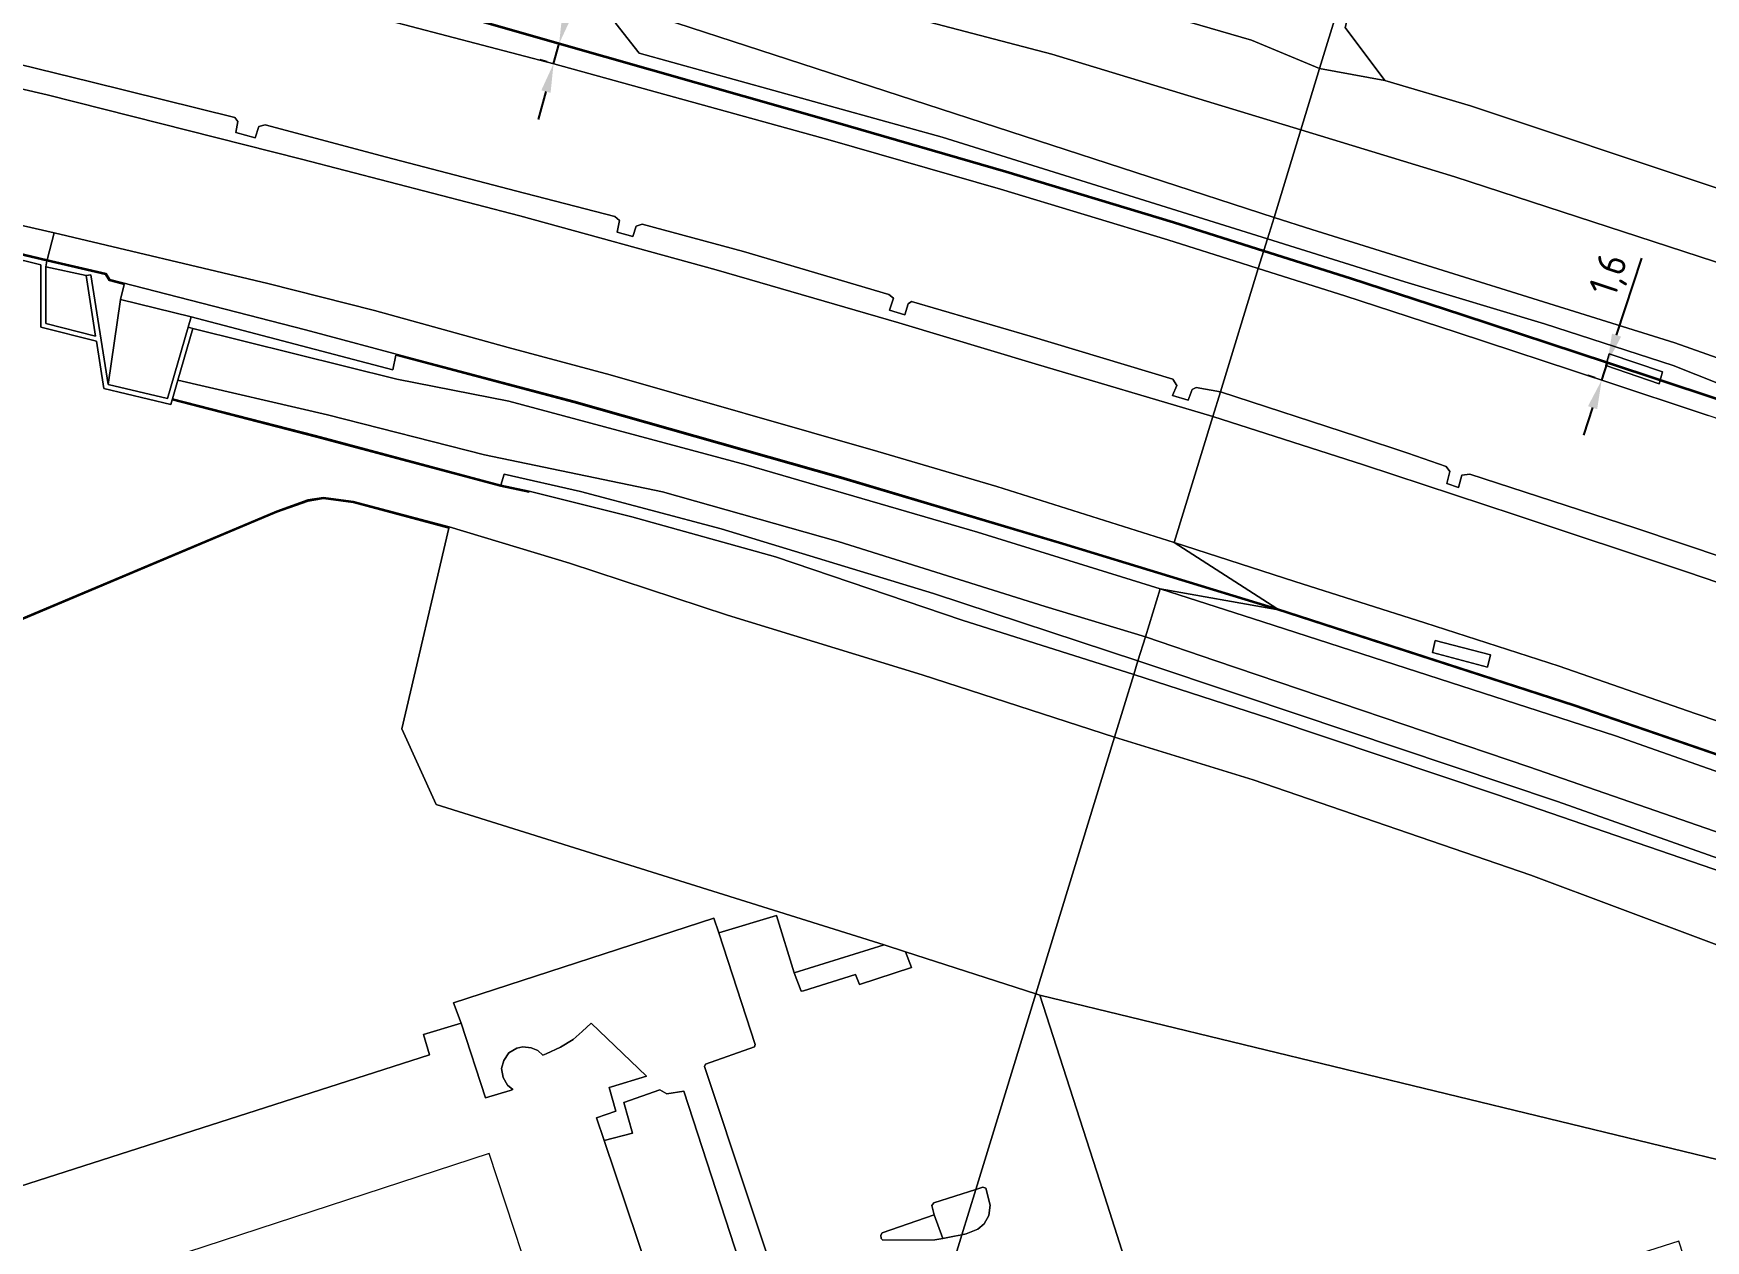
# Model space of a CAD drawing. Header units: metres. Extents: x 112942 to 118371, y 496117 to 499046.
# Drawn here: x 116957.3 to 117101.7, y 497104 to 497208.3 of the extents above; entities that cross this region are included whole.
import ezdxf

# ---------------------------------------------------------------- set-up
doc = ezdxf.new("R2010")
doc.units = ezdxf.units.M
for name, color, linetype, lineweight in [('B-WE-OG-TOPOKAART-G', 253, 'Continuous', 18), ('N-WE-KL-DATA_GLASVEZEL-G', 90, 'KL-GLASVEZEL-N', 35), ('N-WE-KL-DATA_GLASVEZEL-M', 7, 'Continuous', 18)]:
    doc.layers.add(name, color=color, linetype=linetype, lineweight=lineweight)
doc.styles.add('ISO', font='isocp.shx')
doc.linetypes.add('KL-GLASVEZEL-N', pattern='A,4,-1,[101,NLCS.SHX,S=0.5,R=0,X=0,Y=0],-1,4,-1,["G",Standard,S=1,R=0,X=-0.25,Y=-0.5],-1.5', length=12.5)
doc.dimstyles.new('ISO', dxfattribs={"dimtxt": 2.5, "dimasz": 2.5, "dimexe": 1.25, "dimexo": 0.625, "dimtad": 1, "dimtxsty": 'ISO', "dimcen": 2.5, "dimadec": 0, "dimazin": 0, "dimtfac": 1, "dimtmove": 0, "dimatfit": 3, "dimfxl": 1, "dimarcsym": 0})

# ---------------------------------------------------------------- blocks, each defined once
blk = doc.blocks.new('*D34')
at = {"layer": 'Defpoints', "color": 0, "transparency": 16777216}
for p in [(117093.27, 497179.89, 6.3), (117093.27, 497179.89), (117092.77, 497178.38, 3.19)]:
    blk.add_point(p, dxfattribs=at)
at = {"layer": 'N-WE-KL-DATA_GLASVEZEL-M', "color": 0, "lineweight": -2, "transparency": 16777216}
for p, q in [((117094.05, 497182.27), (117096.24, 497188.92)), ((117092.68, 497180.09), (117092.08, 497180.29)), ((117092.18, 497178.57), (117091.58, 497178.77)), ((117092.77, 497178.38), (117093.27, 497179.89)), ((117091.99, 497176), (117091.21, 497173.63))]:
    blk.add_line(p, q, dxfattribs=at)
at = {"layer": 'N-WE-KL-DATA_GLASVEZEL-M', "color": 0, "transparency": 16777216}
for points in [[(117093.66, 497182.4), (117094.45, 497182.14), (117093.27, 497179.89)], [(117091.59, 497176.13), (117092.38, 497175.87), (117092.77, 497178.38)]]:
    blk.add_solid(points, dxfattribs=at)
at = {"layer": 'N-WE-KL-DATA_GLASVEZEL-M', "color": 0, "transparency": 16777216, "insert": (117093.58, 497187.43), "char_height": 2.5, "attachment_point": 5, "rotation": 71.762, "style": 'ISO'}
blk.add_mtext('1,6', dxfattribs=at)
blk = doc.blocks.new('*D35')
at = {"layer": 'Defpoints', "color": 0, "transparency": 16777216}
for p in [(117002.69, 497207.47), (117002.71, 497207.46, 6.3), (117002.23, 497205.73, 6.3)]:
    blk.add_point(p, dxfattribs=at)
at = {"layer": 'N-WE-KL-DATA_GLASVEZEL-M', "color": 0, "lineweight": -2, "transparency": 16777216}
for p, q in [((117003.36, 497209.88), (117005.19, 497216.5)), ((117002.1, 497207.63), (117001.49, 497207.8)), ((117002.21, 497205.73), (117002.69, 497207.47)), ((117001.62, 497205.89), (117001.01, 497206.06)), ((117001.55, 497203.32), (117000.88, 497200.91))]:
    blk.add_line(p, q, dxfattribs=at)
at = {"layer": 'N-WE-KL-DATA_GLASVEZEL-M', "color": 0, "transparency": 16777216}
for points in [[(117002.96, 497209.99), (117003.76, 497209.76), (117002.69, 497207.47)], [(117001.15, 497203.43), (117001.95, 497203.21), (117002.21, 497205.73)]]:
    blk.add_solid(points, dxfattribs=at)
at = {"layer": 'N-WE-KL-DATA_GLASVEZEL-M', "color": 0, "transparency": 16777216, "insert": (117002.62, 497214.94), "char_height": 2.5, "attachment_point": 5, "rotation": 74.5594, "style": 'ISO'}
blk.add_mtext('1,8', dxfattribs=at)

msp = doc.modelspace()

# ---------------------------------------------------------------- linework, layer by layer
at = {"layer": 'B-WE-OG-TOPOKAART-G'}
for points in [[(117073.31, 497221.321, -1.2), (117068.399, 497205.303, -1.457), (117062.517, 497207.754, -1.052), (117039.707, 497214.405, -1.087), (117019.235, 497220.626, -1.014), (117016.524, 497223.598, -1.014), (117014.82, 497233.743, -1.122), (117014.864, 497239.889, -1.122), (117018.432, 497249.2, -1.122), (117022.172, 497257.106, -1.287), (117024.178, 497255.751, -1.427), (117029.146, 497251.322, -1.34), (117026.249, 497241.932, -1.337), (117041.997, 497232.538, -1.233), (117073.31, 497221.321, -1.2)], [(117250.965, 497140.436, -1.34), (117231.483, 497147.551, -1.34), (117190.811, 497163.265, -1.34), (117154.846, 497177.638, -1.34), (117122.842, 497188.266, -1.343), (117081.449, 497202.078, -1.46), (117074.036, 497204.274, -1.46), (117070.611, 497208.865, -1.343), (117073.776, 497221.154, -1.2), (117073.31, 497221.321, -1.2), (117074.989, 497226.798, -0.315), (117076.388, 497226.03, -0.321), (117090.396, 497221.497, -0.321), (117124.877, 497210.655, -0.516), (117140.333, 497206.03, -0.534), (117176.405, 497195.452, -0.657), (117203.935, 497186.11, -0.66), (117214.501, 497183.612, -0.68), (117230.36, 497181.391, -0.683), (117243.639, 497182.899, -0.707)], [(117066.778, 497200.014, -1.48), (117064.458, 497192.449, 2.038), (117010.47, 497209.999, 1.143), (117005.288, 497212.131, 1.221), (117001.426, 497213.005, 1.221), (116996.722, 497213.076, 1.221), (116969.638, 497219.305, 1.253), (116965.729, 497218.097, 2.492), (116968.411, 497223.361, -0.575), (116970.846, 497222.736, -0.575), (116972.752, 497225.366, -1.48), (116991.928, 497220.887, -1.48), (117019.724, 497213.263, -1.48), (117045.267, 497206.564, -1.48), (117066.778, 497200.014, -1.48)], [(117073.31, 497221.321, -1.2), (117073.776, 497221.154, -1.2), (117070.611, 497208.865, -1.343), (117074.036, 497204.274, -1.46), (117068.399, 497205.303, -1.457), (117073.31, 497221.321, -1.2)], [(117064.458, 497192.449, 2.038), (117063.89, 497190.597, 2.666), (117035.785, 497199.379, 2.473), (117009.594, 497206.652, 2.367), (117007.595, 497209.198, 2.357), (117005.594, 497211.025, 2.3), (117001.358, 497211.907, 2.564), (116999.064, 497211.236, 2.591), (116996.815, 497210.09, 2.468), (116986.646, 497212.837, 2.253), (116968.653, 497217.061, 2.364), (116965.729, 497218.097, 2.492), (116969.638, 497219.305, 1.253), (116996.722, 497213.076, 1.221), (117001.426, 497213.005, 1.221), (117005.288, 497212.131, 1.221), (117010.47, 497209.999, 1.143), (117064.458, 497192.449, 2.038)], [(116950.325, 497218.679, 2.673), (116958.203, 497216.766, 2.657), (116964.954, 497215.18, 2.666), (116970.027, 497213.887, 2.679), (116986.825, 497209.745, 2.715), (117002.226, 497205.727, 2.817), (117026.121, 497199.127, 2.934), (117040.826, 497194.879, 2.994), (117055.286, 497190.501, 3.009), (117061.652, 497188.476, 3.056), (117063.1, 497188.02, 3.068)], [(116986.646, 497212.837, 2.253), (116996.815, 497210.09, 2.468), (116999.064, 497211.236, 2.591), (117001.358, 497211.907, 2.564), (117005.594, 497211.025, 2.3), (117007.595, 497209.198, 2.357), (117009.594, 497206.652, 2.367), (117035.785, 497199.379, 2.473), (117063.89, 497190.597, 2.666), (117063.1, 497188.02, 3.068), (117061.652, 497188.476, 3.056), (117055.286, 497190.501, 3.009), (117040.826, 497194.879, 2.994), (117026.121, 497199.127, 2.934), (117002.226, 497205.727, 2.817), (116986.825, 497209.745, 2.715), (116970.027, 497213.887, 2.679), (116964.954, 497215.18, 2.666), (116965.598, 497217.629, 2.48), (116965.729, 497218.097, 2.492), (116968.653, 497217.061, 2.364), (116986.646, 497212.837, 2.253)], [(117039.707, 497214.405, -1.087), (117062.517, 497207.754, -1.052), (117068.399, 497205.303, -1.457), (117066.778, 497200.014, -1.48), (117045.267, 497206.564, -1.48), (117019.724, 497213.263, -1.48)], [(117063.1, 497188.02, 3.068), (117059.832, 497177.36, 2.776), (117057.738, 497177.729, 2.733), (117057.374, 497177.577, 2.733), (117057.042, 497176.633, 2.733), (117055.691, 497177.054, 2.733), (117056.049, 497177.911, 2.733), (117055.718, 497178.458, 2.733), (117043.386, 497182.168, 2.733), (117033.14, 497185.162, 2.675), (117032.854, 497184.964, 2.692), (117032.562, 497184.012, 2.695), (117031.237, 497184.418, 2.695), (117031.567, 497185.45, 2.695), (117031.166, 497185.775, 2.695), (117018.632, 497189.496, 2.66), (117009.861, 497191.868, 2.576), (117009.348, 497191.696, 2.576), (117009.048, 497190.807, 2.576), (117007.714, 497191.163, 2.605), (117007.907, 497192.164, 2.596), (117007.505, 497192.534, 2.596), (116998.917, 497194.752, 2.582), (116987.779, 497197.643, 2.553), (116977.301, 497200.437, 2.468), (116976.75, 497200.293, 2.466), (116976.422, 497199.317, 2.457), (116974.768, 497199.784, 2.439), (116974.935, 497200.731, 2.448), (116974.656, 497201.088, 2.448), (116962.222, 497204.15, 2.442), (116945.185, 497208.339, 2.364)], [(116945.185, 497208.339, 2.364), (116962.222, 497204.15, 2.442), (116974.656, 497201.088, 2.448), (116974.935, 497200.731, 2.448), (116974.768, 497199.784, 2.439), (116976.422, 497199.317, 2.457), (116976.75, 497200.293, 2.466), (116977.301, 497200.437, 2.468), (116987.779, 497197.643, 2.553), (116998.917, 497194.752, 2.582), (117007.505, 497192.534, 2.596), (117007.907, 497192.164, 2.596), (117007.714, 497191.163, 2.605), (117009.048, 497190.807, 2.576), (117009.348, 497191.696, 2.576), (117009.861, 497191.868, 2.576), (117018.632, 497189.496, 2.66), (117031.166, 497185.775, 2.695), (117031.567, 497185.45, 2.695), (117031.237, 497184.418, 2.695), (117032.562, 497184.012, 2.695), (117032.854, 497184.964, 2.692), (117033.14, 497185.162, 2.675), (117043.386, 497182.168, 2.733), (117055.718, 497178.458, 2.733), (117056.049, 497177.911, 2.733), (117055.691, 497177.054, 2.733), (117057.042, 497176.633, 2.733), (117057.374, 497177.577, 2.733), (117057.738, 497177.729, 2.733), (117059.832, 497177.36, 2.776)], [(116941.022, 497207.073, 2.471), (116958.448, 497203.027, 2.529), (116980.423, 497197.486, 2.55), (116999.283, 497192.581, 2.646), (117016.249, 497187.907, 2.663), (117032.047, 497183.326, 2.692), (117043.828, 497179.799, 2.75), (117059.178, 497175.229, 2.838)], [(117059.832, 497177.36, 2.776), (117059.178, 497175.229, 2.838), (117043.828, 497179.799, 2.75), (117032.047, 497183.326, 2.692), (117016.249, 497187.907, 2.663), (116999.283, 497192.581, 2.646), (116980.423, 497197.486, 2.55), (116958.448, 497203.027, 2.529), (116941.022, 497207.073, 2.471)], [(117278.616, 497128.273, -1.343), (117277.019, 497122.914, -1.37), (117247.483, 497136.091, -1.38), (117210.596, 497150.667, -1.37), (117180, 497162.067, -1.36), (117152.848, 497171.902, -1.36), (117141.109, 497175.882, -1.36), (117109.138, 497186.48, -1.347), (117080.093, 497195.96, -1.48), (117066.778, 497200.014, -1.48), (117068.399, 497205.303, -1.457), (117074.036, 497204.274, -1.46), (117081.449, 497202.078, -1.46), (117122.842, 497188.266, -1.343), (117154.846, 497177.638, -1.34), (117190.811, 497163.265, -1.34), (117231.483, 497147.551, -1.34), (117250.965, 497140.436, -1.34), (117278.616, 497128.273, -1.343)], [(117277.019, 497122.914, -1.37), (117273.853, 497111.142, 3.546), (117268.424, 497113.758, 3.503), (117228.929, 497131.712, 3.23), (117186.57, 497149.602, 2.783), (117139.092, 497167.427, 2.387), (117099.095, 497181.597, 2.057), (117067.716, 497191.407, 2.06), (117064.458, 497192.449, 2.038), (117066.778, 497200.014, -1.48), (117080.093, 497195.96, -1.48), (117109.138, 497186.48, -1.347), (117141.109, 497175.882, -1.36), (117152.848, 497171.902, -1.36), (117180, 497162.067, -1.36), (117210.596, 497150.667, -1.37), (117247.483, 497136.091, -1.38), (117277.019, 497122.914, -1.37)], [(116951.8, 497190.348, 2.038), (116952.349, 497192.645, 2.149), (116959.054, 497191.11, 2.149), (116958.452, 497188.79, 2.038), (116951.8, 497190.348, 2.038)], [(117059.178, 497175.229, 2.838), (117055.837, 497164.331, 2.562), (117054.203, 497164.859, 2.555), (117040.507, 497169.182, 2.475), (117030.219, 497172.201, 2.391), (117007.107, 497178.85, 2.334), (116998.3, 497181.212, 2.301), (116986.73, 497184.385, 2.271), (116977.527, 497186.737, 2.238), (116959.054, 497191.11, 2.149), (116952.349, 497192.645, 2.149)], [(117262.215, 497114.233, 4.142), (117242.378, 497123.812, 3.941), (117225.838, 497131.413, 3.734), (117211.106, 497138.024, 3.599), (117198.628, 497143.02, 3.515), (117181.949, 497149.49, 3.428), (117165.305, 497155.767, 3.374), (117153.892, 497159.943, 3.356), (117139.235, 497165.159, 3.263), (117124.939, 497170.046, 3.167), (117110.556, 497175.032, 3.104), (117098.955, 497179.645, 2.924), (117087.833, 497183.249, 2.891), (117075.775, 497186.884, 2.747), (117063.89, 497190.597, 2.666), (117064.458, 497192.449, 2.038), (117067.716, 497191.407, 2.06), (117099.095, 497181.597, 2.057), (117139.092, 497167.427, 2.387), (117186.57, 497149.602, 2.783), (117228.929, 497131.712, 3.23), (117268.424, 497113.758, 3.503)], [(117064.715, 497158.637, 2.296), (117064.685, 497158.541, 2.296), (117046.193, 497164.193, 2.178), (117027.005, 497169.912, 2.157), (117003.95, 497176.452, 2.064), (116990, 497180.16, 2.003), (116988.593, 497180.534, 2.008), (116988.327, 497179.259, 1.989), (116970.899, 497183.836, 1.884), (116964.799, 497185.341, 1.919), (116965.119, 497186.652, 1.963), (116963.816, 497186.989, 1.957), (116963.485, 497187.509, 1.957), (116958.43, 497188.692, 2.038), (116951.777, 497190.251, 2.038)], [(116951.777, 497190.251, 2.038), (116958.43, 497188.692, 2.038), (116958.327, 497188.176, 1.875), (116958.332, 497183.286, -0.331), (116962.634, 497182.191, -0.331), (116961.813, 497187.419, 1.811), (116962.237, 497187.486, 1.931), (116963.727, 497178.001, 1.931), (116968.837, 497176.784, 1.931), (116970.626, 497182.971, 1.931), (116971.039, 497182.851, 1.931), (116969.744, 497178.371, -0.848), (116969.278, 497176.759, -0.886), (116969.25, 497176.664, -1.474)], [(116951.8, 497190.348, 2.038), (116958.452, 497188.79, 2.038), (116963.547, 497187.597, 1.957), (116963.88, 497187.075, 1.957), (116980.777, 497182.714, 2.035), (116990.026, 497180.256, 2.003), (117003.976, 497176.548, 2.064), (117027.033, 497170.008, 2.157), (117046.221, 497164.289, 2.178), (117064.715, 497158.637, 2.296)], [(117055.837, 497164.331, 2.562), (117064.715, 497158.637, 2.296), (117046.221, 497164.289, 2.178), (117027.033, 497170.008, 2.157), (117003.976, 497176.548, 2.064), (116990.026, 497180.256, 2.003), (116980.777, 497182.714, 2.035), (116963.88, 497187.075, 1.957), (116963.547, 497187.597, 1.957), (116958.452, 497188.79, 2.038), (116959.054, 497191.11, 2.149), (116977.527, 497186.737, 2.238), (116986.73, 497184.385, 2.271), (116998.3, 497181.212, 2.301), (117007.107, 497178.85, 2.334), (117030.219, 497172.201, 2.391), (117040.507, 497169.182, 2.475), (117054.203, 497164.859, 2.555), (117055.837, 497164.331, 2.562)], [(117252.548, 497116.104, 4.202), (117239.2, 497122.11, 4.1), (117225.524, 497128.037, 3.998), (117216.56, 497131.875, 3.935), (117203.589, 497137.319, 3.809), (117192.287, 497141.879, 3.722), (117181.532, 497146.141, 3.677), (117168.19, 497151.381, 3.569), (117159.215, 497154.887, 3.518), (117149.785, 497158.396, 3.5), (117142.719, 497161.01, 3.446), (117133.574, 497164.321, 3.398), (117124.023, 497167.721, 3.383), (117114.38, 497171.093, 3.308), (117101.978, 497175.335, 3.212), (117092.77, 497178.375, 3.191), (117080.191, 497182.52, 3.191), (117070.564, 497185.672, 3.131), (117063.1, 497188.02, 3.068), (117063.89, 497190.597, 2.666), (117075.775, 497186.884, 2.747), (117087.833, 497183.249, 2.891)], [(116969.25, 497176.664, -1.474), (116969.136, 497176.27, -1.474), (116963.347, 497177.649, -1.474), (116962.706, 497181.734, -1.474), (116957.902, 497182.951, -1.474), (116957.897, 497188.345, -1.474), (116952.074, 497189.781, -1.474)], [(116952.074, 497189.781, -1.474), (116957.897, 497188.345, -1.474), (116957.902, 497182.951, -1.474), (116962.706, 497181.734, -1.474), (116963.347, 497177.649, -1.474), (116969.136, 497176.27, -1.474), (116969.25, 497176.664, -1.474), (116981.614, 497173.492, -1.474), (116997.632, 497169.207, -1.474), (117000.071, 497168.691, -1.474), (117000.092, 497168.789, -1.474), (117008.973, 497166.556, -1.474), (117021.399, 497163.113, -1.474), (117037.52, 497157.634, -1.474), (117052.341, 497152.929, -1.458), (117050.683, 497147.521, -1.482), (117034.06, 497152.892, -1.474), (117017.232, 497158.05, -1.474), (117003.576, 497162.564, -1.474), (116993.184, 497165.694, -1.474), (116984.921, 497167.894, -1.474), (116982.334, 497168.237, -1.474), (116980.982, 497168.029, -1.474), (116978.264, 497167.053, -1.474), (116953.763, 497156.728, -1.474)], [(116958.43, 497188.692, 2.038), (116963.485, 497187.509, 1.957), (116963.816, 497186.989, 1.957), (116965.119, 497186.652, 1.963), (116964.799, 497185.341, 1.919), (116963.727, 497178.001, 1.931), (116962.237, 497187.486, 1.931), (116961.813, 497187.419, 1.811), (116958.327, 497188.176, 1.875), (116958.43, 497188.692, 2.038)], [(116961.813, 497187.419, 1.811), (116962.634, 497182.191, -0.331), (116958.332, 497183.286, -0.331), (116958.327, 497188.176, 1.875), (116961.813, 497187.419, 1.811)], [(117107.572, 497161.616, 3.014), (117095.638, 497165.614, 3.014), (117081.365, 497170.265, 2.924), (117080.692, 497170.176, 2.836), (117080.4, 497169.098, 2.881), (117079.38, 497169.446, 2.881), (117079.638, 497170.47, 2.819), (117079.345, 497170.923, 2.9), (117076.015, 497172.06, 2.843), (117071.686, 497173.494, 2.819), (117059.832, 497177.36, 2.776), (117063.1, 497188.02, 3.068), (117070.564, 497185.672, 3.131), (117080.191, 497182.52, 3.191), (117092.77, 497178.375, 3.191), (117101.978, 497175.335, 3.212)], [(116964.799, 497185.341, 1.919), (116970.899, 497183.836, 1.884), (116970.626, 497182.971, 1.931), (116968.837, 497176.784, 1.931), (116963.727, 497178.001, 1.931), (116964.799, 497185.341, 1.919)], [(117064.685, 497158.541, 2.296), (117054.617, 497160.353, 2.299), (117038.83, 497165.244, 2.134), (117018.854, 497171.056, 2.079), (116998.349, 497176.557, 2.032), (116988.676, 497178.45, 1.89), (116971.039, 497182.851, 1.931), (116970.626, 497182.971, 1.931), (116970.899, 497183.836, 1.884), (116988.327, 497179.259, 1.989), (116988.593, 497180.534, 2.008), (116990, 497180.16, 2.003), (117003.95, 497176.452, 2.064), (117027.005, 497169.912, 2.157), (117046.193, 497164.193, 2.178), (117064.685, 497158.541, 2.296)], [(117087.833, 497183.249, 2.891), (117098.955, 497179.645, 2.924), (117110.556, 497175.032, 3.104), (117124.939, 497170.046, 3.167), (117139.235, 497165.159, 3.263), (117153.892, 497159.943, 3.356), (117165.305, 497155.767, 3.374), (117181.949, 497149.49, 3.428), (117198.628, 497143.02, 3.515), (117211.106, 497138.024, 3.599), (117225.838, 497131.413, 3.734), (117242.378, 497123.812, 3.941), (117262.215, 497114.233, 4.142)], [(117054.617, 497160.353, 2.299), (117053.341, 497156.191, -0.467), (117044.683, 497158.816, -0.532), (117026.787, 497164.438, -0.575), (117011.626, 497168.722, -0.549), (116996.245, 497171.935, -0.668), (116982.68, 497175.386, -0.694), (116969.744, 497178.371, -0.848), (116971.039, 497182.851, 1.931), (116988.676, 497178.45, 1.89), (116998.349, 497176.557, 2.032), (117018.854, 497171.056, 2.079), (117038.83, 497165.244, 2.134), (117054.617, 497160.353, 2.299)], [(117093.119, 497179.648, 3.107), (117097.742, 497178.064, 3.107), (117098.027, 497179.084, 3.074), (117093.417, 497180.639, 3.095), (117093.119, 497179.648, 3.107)], [(117093.417, 497180.639, 3.095), (117098.027, 497179.084, 3.074), (117097.742, 497178.064, 3.107), (117093.119, 497179.648, 3.107), (117093.417, 497180.639, 3.095)], [(117053.341, 497156.191, -0.467), (117052.701, 497154.103, -0.826), (117035.024, 497159.926, -0.732), (117016.695, 497165.54, -0.753), (117004.523, 497168.748, -0.875), (116997.947, 497170.252, -0.84), (116997.655, 497169.304, -0.942), (116981.64, 497173.589, -0.886), (116969.278, 497176.759, -0.886), (116969.744, 497178.371, -0.848), (116982.68, 497175.386, -0.694), (116996.245, 497171.935, -0.668), (117011.626, 497168.722, -0.549), (117026.787, 497164.438, -0.575), (117044.683, 497158.816, -0.532), (117053.341, 497156.191, -0.467)], [(117116.428, 497156.245, 3.134), (117100.091, 497161.822, 2.98), (117085.289, 497166.746, 2.957), (117072.177, 497171.069, 2.903), (117059.178, 497175.229, 2.838), (117059.832, 497177.36, 2.776), (117071.686, 497173.494, 2.819), (117076.015, 497172.06, 2.843), (117079.345, 497170.923, 2.9), (117079.638, 497170.47, 2.819), (117079.38, 497169.446, 2.881), (117080.4, 497169.098, 2.881), (117080.692, 497170.176, 2.836), (117081.365, 497170.265, 2.924), (117095.638, 497165.614, 3.014), (117107.572, 497161.616, 3.014)], [(117000.092, 497168.789, -1.474), (117000.071, 497168.691, -1.474), (116997.632, 497169.207, -1.474), (116981.614, 497173.492, -1.474), (116969.25, 497176.664, -1.474), (116969.278, 497176.759, -0.886), (116981.64, 497173.589, -0.886), (116997.655, 497169.304, -0.942), (117000.092, 497168.789, -1.474)], [(117111.508, 497145.958, 2.825), (117100.861, 497149.566, 2.717), (117089.106, 497153.648, 2.717), (117077.496, 497157.408, 2.618), (117066.256, 497160.966, 2.606), (117055.837, 497164.331, 2.562), (117059.178, 497175.229, 2.838), (117072.177, 497171.069, 2.903), (117085.289, 497166.746, 2.957), (117100.091, 497161.822, 2.98), (117116.428, 497156.245, 3.134)], [(117052.701, 497154.103, -0.826), (117052.341, 497152.929, -1.458), (117037.52, 497157.634, -1.474), (117021.399, 497163.113, -1.474), (117008.973, 497166.556, -1.474), (117000.092, 497168.789, -1.474), (116997.655, 497169.304, -0.942), (116997.947, 497170.252, -0.84), (117004.523, 497168.748, -0.875), (117016.695, 497165.54, -0.753), (117035.024, 497159.926, -0.732), (117052.701, 497154.103, -0.826)], [(116953.808, 497156.638, -1.119), (116978.3, 497166.96, -1.119), (116981.007, 497167.931, -1.154), (116982.335, 497168.136, -1.162), (116984.902, 497167.795, -1.069), (116993.158, 497165.597, -0.976), (116989.111, 497148.247, -0.302), (116992.066, 497141.707, -0.43), (117030.769, 497129.58, -0.332), (117023.004, 497127.139, -0.38), (117021.458, 497132.101, -0.332), (117016.497, 497130.605, -0.338), (117016.061, 497131.874, -0.344), (116993.558, 497124.561, -0.322), (116994.218, 497122.802, -0.319), (116990.964, 497121.815, -0.319), (116991.494, 497120.059, -0.319), (116953.713, 497107.942, -0.319)], [(116953.763, 497156.728, -1.474), (116978.264, 497167.053, -1.474), (116980.982, 497168.029, -1.474), (116982.334, 497168.237, -1.474), (116984.921, 497167.894, -1.474), (116993.184, 497165.694, -1.474), (116993.158, 497165.597, -0.976), (116984.902, 497167.795, -1.069), (116982.335, 497168.136, -1.162), (116981.007, 497167.931, -1.154), (116978.3, 497166.96, -1.119), (116953.808, 497156.638, -1.119)], [(117050.683, 497147.521, -1.482), (117043.877, 497125.323, -0.283), (117032.627, 497128.976, -0.263), (117030.769, 497129.58, -0.332), (116992.066, 497141.707, -0.43), (116989.111, 497148.247, -0.302), (116993.158, 497165.597, -0.976), (116993.184, 497165.694, -1.474), (117003.576, 497162.564, -1.474), (117017.232, 497158.05, -1.474), (117034.06, 497152.892, -1.474), (117050.683, 497147.521, -1.482)], [(117264.135, 497080.242, 3.856), (117233.868, 497094.408, 3.492), (117211.056, 497104.198, 3.319), (117201.643, 497108.414, 3.217), (117176.402, 497118.907, 3.003), (117132.615, 497135.563, 2.804), (117110.154, 497143.51, 2.682), (117090.408, 497150.318, 2.625), (117064.715, 497158.637, 2.296), (117055.837, 497164.331, 2.562), (117066.256, 497160.966, 2.606), (117077.496, 497157.408, 2.618)], [(117264.944, 497078.007, 3.637), (117263.243, 497071.684, -0.233), (117255.317, 497075.5, -0.219), (117231.248, 497086.823, -0.36), (117207.686, 497097.678, -0.396), (117183.552, 497108.291, -0.393), (117158.169, 497118.617, -0.447), (117133.02, 497128.452, -0.33), (117111.258, 497136.363, -0.312), (117086.487, 497144.944, -0.354), (117059.428, 497154.12, -0.474), (117053.341, 497156.191, -0.467), (117054.617, 497160.353, 2.299), (117063.483, 497157.491, 2.36), (117093.978, 497147.645, 2.492), (117118.474, 497138.994, 2.66), (117141.121, 497130.595, 2.747), (117165.091, 497121.335, 2.921), (117188.045, 497112.374, 3.032), (117214.173, 497101.42, 3.299), (117239.705, 497090.106, 3.458), (117259.397, 497080.728, 3.635), (117264.944, 497078.007, 3.637)], [(117276.917, 497074.137, 3.755), (117264.944, 497078.007, 3.637), (117259.397, 497080.728, 3.635), (117239.705, 497090.106, 3.458), (117214.173, 497101.42, 3.299), (117188.045, 497112.374, 3.032), (117165.091, 497121.335, 2.921), (117141.121, 497130.595, 2.747), (117118.474, 497138.994, 2.66), (117093.978, 497147.645, 2.492), (117063.483, 497157.491, 2.36), (117054.617, 497160.353, 2.299), (117064.685, 497158.541, 2.296), (117090.376, 497150.224, 2.625), (117110.122, 497143.416, 2.682), (117132.581, 497135.469, 2.804), (117176.366, 497118.815, 3.003), (117201.603, 497108.322, 3.217), (117211.016, 497104.106, 3.319), (117233.828, 497094.316, 3.492), (117264.093, 497080.152, 3.856), (117276.917, 497074.137, 3.755)], [(117276.961, 497074.227, 3.755), (117276.917, 497074.137, 3.755), (117264.093, 497080.152, 3.856), (117233.828, 497094.316, 3.492), (117211.016, 497104.106, 3.319), (117201.603, 497108.322, 3.217), (117176.366, 497118.815, 3.003), (117132.581, 497135.469, 2.804), (117110.122, 497143.416, 2.682), (117090.376, 497150.224, 2.625), (117064.685, 497158.541, 2.296), (117064.715, 497158.637, 2.296), (117090.408, 497150.318, 2.625), (117110.154, 497143.51, 2.682), (117132.615, 497135.563, 2.804), (117176.402, 497118.907, 3.003), (117201.643, 497108.414, 3.217), (117211.056, 497104.198, 3.319), (117233.868, 497094.408, 3.492), (117264.135, 497080.242, 3.856), (117276.961, 497074.227, 3.755)], [(117077.496, 497157.408, 2.618), (117089.106, 497153.648, 2.717), (117100.861, 497149.566, 2.717), (117111.508, 497145.958, 2.825), (117123.391, 497141.818, 2.888), (117133.436, 497138.078, 2.963), (117139.078, 497135.988, 2.99), (117151.357, 497131.333, 3.056), (117157.372, 497128.994, 3.077), (117168.638, 497124.656, 3.149), (117179.283, 497120.386, 3.221), (117190.138, 497115.979, 3.305), (117196.883, 497113.2, 3.341), (117207.998, 497108.581, 3.443), (117215.856, 497105.176, 3.518), (117228.879, 497099.491, 3.593), (117238.079, 497095.389, 3.71), (117250.374, 497089.846, 3.761)], [(117263.243, 497071.684, -0.233), (117262.35, 497068.362, -0.624), (117258.726, 497070.167, -0.618), (117237.851, 497080.655, -0.591), (117219.19, 497089.663, -0.618), (117196.9, 497099.819, -0.672), (117180.299, 497107.088, -0.603), (117160.575, 497115.168, -0.753), (117136.523, 497124.549, -0.552), (117113.115, 497133.388, -0.591), (117088.951, 497141.966, -0.684), (117061.749, 497151.093, -0.747), (117052.701, 497154.103, -0.826), (117053.341, 497156.191, -0.467), (117059.428, 497154.12, -0.474), (117086.487, 497144.944, -0.354), (117111.258, 497136.363, -0.312), (117133.02, 497128.452, -0.33), (117158.169, 497118.617, -0.447), (117183.552, 497108.291, -0.393), (117207.686, 497097.678, -0.396), (117231.248, 497086.823, -0.36), (117255.317, 497075.5, -0.219), (117263.243, 497071.684, -0.233)], [(117078.148, 497154.826, 2.483), (117082.915, 497153.575, 2.495), (117083.159, 497154.64, 2.483), (117078.386, 497155.876, 2.483), (117078.148, 497154.826, 2.483)], [(117082.915, 497153.575, 2.495), (117078.148, 497154.826, 2.483), (117078.386, 497155.876, 2.483), (117083.159, 497154.64, 2.483), (117082.915, 497153.575, 2.495)], [(117262.011, 497067.1, -1.369), (117260.308, 497060.768, -1.462), (117240.08, 497070.693, -1.46), (117220.211, 497080.324, -1.45), (117198.271, 497090.706, -1.443), (117178.609, 497099.669, -1.44), (117156.757, 497108.765, -1.427), (117133.684, 497117.857, -1.427), (117109.723, 497126.942, -1.427), (117086.638, 497135.582, -1.423), (117062.669, 497143.836, -1.47), (117050.683, 497147.521, -1.482), (117052.341, 497152.929, -1.458), (117064.107, 497149.128, -1.47), (117083.679, 497142.56, -1.347), (117105.237, 497135.161, -1.34), (117129.155, 497126.135, -1.337), (117151.614, 497117.382, -1.387), (117176.401, 497107.416, -1.387), (117197.561, 497098.209, -1.4), (117219.177, 497088.403, -1.463), (117246.603, 497074.737, -1.387), (117262.011, 497067.1, -1.369)], [(117262.35, 497068.362, -0.624), (117262.011, 497067.1, -1.369), (117246.603, 497074.737, -1.387), (117219.177, 497088.403, -1.463), (117197.561, 497098.209, -1.4), (117176.401, 497107.416, -1.387), (117151.614, 497117.382, -1.387), (117129.155, 497126.135, -1.337), (117105.237, 497135.161, -1.34), (117083.679, 497142.56, -1.347), (117064.107, 497149.128, -1.47), (117052.341, 497152.929, -1.458), (117052.701, 497154.103, -0.826), (117061.749, 497151.093, -0.747), (117088.951, 497141.966, -0.684), (117113.115, 497133.388, -0.591), (117136.523, 497124.549, -0.552), (117160.575, 497115.168, -0.753), (117180.299, 497107.088, -0.603), (117196.9, 497099.819, -0.672), (117219.19, 497089.663, -0.618), (117237.851, 497080.655, -0.591), (117258.726, 497070.167, -0.618), (117262.35, 497068.362, -0.624)], [(117114.496, 497108.153, -0.307), (117044.233, 497125.207, -0.284), (117043.877, 497125.323, -0.283), (117050.683, 497147.521, -1.482), (117062.669, 497143.836, -1.47), (117086.638, 497135.582, -1.423), (117109.723, 497126.942, -1.427)], [(117024.228, 497083.807, -0.251), (117013.454, 497116.92, -0.251), (117011.991, 497116.683, -0.257), (117011.403, 497117.029, -0.26), (117008.284, 497115.954, -0.314), (117009.021, 497113.301, -0.314), (117006.588, 497112.647, -0.314), (117005.922, 497114.627, -0.319), (117007.586, 497115.186, -0.319), (117007.006, 497117.229, -0.319), (117007.225, 497117.303, -0.319), (117010.246, 497118.23, -0.319), (117005.456, 497122.809, -0.319), (117004.694, 497122.073, -0.319), (117003.912, 497121.375, -0.319), (117002.801, 497120.73, -0.319), (117001.57, 497120.144, -0.319), (117001.281, 497120.018, -0.319), (117000.844, 497120.439, -0.319), (117000.264, 497120.674, -0.319), (116999.56, 497120.759, -0.319), (116999.035, 497120.636, -0.319), (116998.344, 497120.242, -0.319), (116997.899, 497119.565, -0.319), (116997.702, 497118.883, -0.319), (116997.841, 497118.108, -0.319), (116998.216, 497117.437, -0.319), (116998.702, 497117.079, -0.319), (116998.473, 497116.992, -0.319), (116996.322, 497116.35, -0.319), (116994.218, 497122.802, -0.319), (116993.558, 497124.561, -0.322), (117016.061, 497131.874, -0.344), (117016.497, 497130.605, -0.338), (117019.625, 497120.955, -0.395), (117019.568, 497120.741, -0.374), (117015.33, 497119.247, -0.287), (117015.237, 497119.063, -0.269), (117026.705, 497084.559, -0.305)], [(117026.705, 497084.559, -0.305), (117015.237, 497119.063, -0.269), (117015.33, 497119.247, -0.287), (117019.568, 497120.741, -0.374), (117019.625, 497120.955, -0.395), (117016.497, 497130.605, -0.338), (117021.458, 497132.101, -0.332), (117023.004, 497127.139, -0.38), (117023.594, 497125.551, -0.311), (117023.802, 497125.581, -0.311), (117028.307, 497127.006, -0.293), (117028.655, 497126.128, -0.293), (117033.131, 497127.607, -0.263), (117032.627, 497128.976, -0.263), (117043.877, 497125.323, -0.283)], [(117030.769, 497129.58, -0.332), (117032.627, 497128.976, -0.263), (117033.131, 497127.607, -0.263), (117028.655, 497126.128, -0.293), (117028.307, 497127.006, -0.293), (117023.802, 497125.581, -0.311), (117023.594, 497125.551, -0.311), (117023.004, 497127.139, -0.38), (117030.769, 497129.58, -0.332)], [(117043.877, 497125.323, -0.283), (117038.695, 497108.42, -0.247), (117035.056, 497107.276, -0.296), (117034.89, 497107.042, -0.299), (117035.083, 497106.227, -0.278), (117030.609, 497104.689, -0.311), (117030.496, 497104.467, -0.314), (117030.529, 497104.178, -0.332), (117030.671, 497104.053, -0.332), (117035.151, 497104.083, -0.266), (117035.829, 497104.2, -0.248), (117036.84, 497104.374, -0.248), (117037.494, 497104.504, -0.25), (117035.383, 497097.617, -0.287)], [(117035.383, 497097.617, -0.287), (117037.494, 497104.504, -0.25), (117037.868, 497104.579, -0.251), (117038.859, 497104.998, -0.245), (117039.403, 497105.463, -0.245), (117039.815, 497106.188, -0.245), (117039.944, 497107.062, -0.248), (117039.56, 497108.54, -0.233), (117039.302, 497108.611, -0.239), (117038.695, 497108.42, -0.247), (117043.877, 497125.323, -0.283)], [(117043.877, 497125.323, -0.283), (117044.233, 497125.207, -0.284), (117049.413, 497109.144, -0.359), (117054.289, 497093.857, -0.311)], [(117105.73, 497084.591, -0.323), (117101.379, 497098.01, -0.374), (117099.449, 497103.961, -0.397), (117089.588, 497100.826, -0.34), (117080.915, 497098.035, -0.327), (117063.236, 497092.346, -0.143), (117051.471, 497088.56, -0.239), (117050.155, 497092.469, -0.239), (117054.289, 497093.857, -0.311), (117049.413, 497109.144, -0.359), (117044.233, 497125.207, -0.284), (117114.496, 497108.153, -0.307)], [(116953.713, 497107.942, -0.319), (116991.494, 497120.059, -0.319), (116990.964, 497121.815, -0.319), (116994.218, 497122.802, -0.319), (116996.322, 497116.35, -0.319), (116998.473, 497116.992, -0.319), (116998.702, 497117.079, -0.319), (116998.216, 497117.437, -0.319), (116997.841, 497118.108, -0.319), (116997.702, 497118.883, -0.319), (116997.899, 497119.565, -0.319), (116998.344, 497120.242, -0.319), (116999.035, 497120.636, -0.319), (116999.56, 497120.759, -0.319), (117000.264, 497120.674, -0.319), (117000.844, 497120.439, -0.319), (117001.281, 497120.018, -0.319), (117001.57, 497120.144, -0.319), (117002.801, 497120.73, -0.319), (117003.912, 497121.375, -0.319), (117004.694, 497122.073, -0.319), (117005.456, 497122.809, -0.319), (117010.246, 497118.23, -0.319), (117007.225, 497117.303, -0.319), (117007.006, 497117.229, -0.319), (117007.586, 497115.186, -0.319), (117005.922, 497114.627, -0.319), (117006.588, 497112.647, -0.314), (117016.106, 497084.348, -0.319)], [(117016.106, 497084.348, -0.319), (117006.588, 497112.647, -0.314), (117009.021, 497113.301, -0.314), (117008.284, 497115.954, -0.314), (117011.403, 497117.029, -0.26), (117011.991, 497116.683, -0.257), (117013.454, 497116.92, -0.251), (117024.228, 497083.807, -0.251), (117022.448, 497083.292, -0.245), (117016.106, 497084.348, -0.319)], [(117016.106, 497084.348, -0.319), (117006.598, 497081.237, -0.319), (116996.635, 497111.531, -0.319), (116956.756, 497098.478, -0.319)], [(117038.695, 497108.42, -0.247), (117037.494, 497104.504, -0.25), (117036.84, 497104.374, -0.248), (117035.829, 497104.2, -0.248), (117035.083, 497106.227, -0.278), (117034.89, 497107.042, -0.299), (117035.056, 497107.276, -0.296), (117038.695, 497108.42, -0.247)], [(117038.695, 497108.42, -0.247), (117039.302, 497108.611, -0.239), (117039.56, 497108.54, -0.233), (117039.944, 497107.062, -0.248), (117039.815, 497106.188, -0.245), (117039.403, 497105.463, -0.245), (117038.859, 497104.998, -0.245), (117037.868, 497104.579, -0.251), (117037.494, 497104.504, -0.25), (117038.695, 497108.42, -0.247)], [(117035.151, 497104.083, -0.266), (117030.671, 497104.053, -0.332), (117030.529, 497104.178, -0.332), (117030.496, 497104.467, -0.314), (117030.609, 497104.689, -0.311), (117035.083, 497106.227, -0.278), (117035.829, 497104.2, -0.248), (117035.151, 497104.083, -0.266)]]:
    msp.add_polyline3d(points, dxfattribs=at)
at = {"layer": 'N-WE-KL-DATA_GLASVEZEL-G', "flags": 128}
msp.add_lwpolyline([(113099.712, 499014.37), (113099.44, 499003.59), (113099.499, 498999.792), (113099.804, 498996.137), (113099.53, 498968.354), (113099.566, 498951.056), (113099.476, 498942.658), (113099.726, 498939.408), (113100.155, 498937.952), (113101.157, 498935.413), (113102.32, 498932.796), (113103.399, 498931.465), (113105.433, 498929.886), (113106.674, 498929.14), (113108.587, 498928.742), (113115.604, 498928.288), (113129.599, 498927.262), (113152.277, 498925.63), (113152.278, 498925.63), (113175.725, 498923.657), (113198.974, 498921.279), (113220.698, 498917.529), (113241.314, 498911.718), (113259.89, 498904.498), (113281.526, 498893.155), (113301.308, 498879.664), (113319.784, 498863.537), (113333.555, 498848.523), (113341.231, 498838.155), (113343.813, 498834.565), (113349.506, 498825.765), (113354.73, 498816.673), (113359.468, 498807.319), (113363.708, 498797.729), (113367.618, 498787.457), (113368.69, 498784.539), (113369.84, 498781.239), (113370.932, 498777.919), (113371.966, 498774.58), (113372.942, 498771.223), (113373.858, 498767.849), (113374.715, 498764.461), (113375.512, 498761.057), (113376.249, 498757.641), (113376.904, 498754.201), (113377.495, 498750.762), (113378.051, 498747.312), (113378.547, 498743.858), (113378.751, 498742.291), (113379.096, 498739.399), (113379.409, 498736.448), (113379.688, 498733.512), (113379.978, 498730.104), (113380.237, 498726.718), (113380.477, 498723.355), (113380.731, 498719.632), (113381.013, 498716.6), (113381.313, 498713.488), (113381.645, 498710.241), (113382.004, 498707.026), (113382.398, 498703.847), (113382.864, 498700.521), (113383.288, 498697.357), (113383.734, 498694.396), (113384.26, 498691.285), (113384.844, 498688.186), (113385.484, 498685.098), (113386.182, 498682.023), (113386.937, 498678.961), (113387.748, 498675.913), (113388.615, 498672.881), (113389.539, 498669.866), (113390.518, 498666.868), (113391.552, 498663.889), (113392.642, 498660.93), (113393.786, 498657.991), (113394.984, 498655.073), (113396.236, 498652.179), (113397.542, 498649.308), (113398.9, 498646.462), (113400.311, 498643.642), (113401.774, 498640.848), (113403.288, 498638.082), (113404.854, 498635.344), (113406.469, 498632.635), (113408.135, 498629.958), (113409.85, 498627.311), (113411.614, 498624.697), (113413.425, 498622.115), (113415.285, 498619.568), (113417.191, 498617.056), (113419.143, 498614.579), (113421.141, 498612.139), (113423.183, 498609.736), (113425.27, 498607.372), (113427.401, 498605.046), (113429.574, 498602.761), (113431.788, 498600.516), (113434.044, 498598.312), (113436.344, 498596.148), (113437.799, 498594.819), (113441.055, 498591.955), (113443.465, 498589.927), (113445.915, 498587.941), (113448.402, 498586.001), (113450.924, 498584.108), (113453.48, 498582.262), (113456.07, 498580.463), (113458.734, 498578.718), (113461.177, 498577.178), (113463.659, 498575.644), (113466.184, 498574.143), (113469.543, 498572.148), (113472.314, 498570.568), (113475.129, 498569.013), (113477.98, 498567.48), (113480.865, 498565.962), (113483.778, 498564.454), (113489.504, 498561.531), (113492.64, 498560.008), (113501.635, 498555.639), (113510.63, 498551.27), (113519.626, 498546.901), (113528.621, 498542.532), (113537.616, 498538.163), (113546.611, 498533.794), (113555.593, 498529.431), (113560.418, 498527.154), (113579.63, 498518.055), (113601.833, 498507.934), (113627.27, 498496.378), (113627.896, 498496.699), (113651.209, 498486.151), (113674.376, 498475.686), (113700.62, 498463.505), (113723.402, 498452.851), (113747.607, 498441.92), (113826.936, 498407.232), (113831.96, 498404.555), (113856.291, 498390.206), (113876.281, 498378.09), (113881.116, 498375.349), (113901.444, 498365.312), (113923.487, 498354.345), (113947.094, 498342.456), (113969.922, 498330.857), (113998.595, 498316.097), (114017.505, 498306.229), (114042.278, 498293.06), (114066.728, 498280.02), (114090.418, 498267.163), (114113.179, 498254.611), (114113.179, 498254.611), (114136.142, 498241.86), (114161.935, 498227.268), (114186.026, 498213.509), (114206.354, 498201.808), (114231.746, 498186.946), (114255.923, 498172.65), (114282.573, 498156.533), (114306.156, 498142.09), (114330.404, 498127.051), (114353.649, 498112.661), (114377.173, 498098.282), (114400.39, 498084.264), (114400.39, 498084.264), (114400.39, 498084.264), (114424.381, 498069.86), (114447.304, 498056.342), (114471.846, 498042.035), (114494.618, 498028.886), (114509.723, 498020.344), (114519.828, 498014.63), (114532.295, 498007.637), (114547.431, 497999.207), (114554.569, 497995.219), (114561.698, 497991.236), (114576.34, 497983.145), (114594.008, 497973.536), (114612.78, 497963.411), (114629.357, 497954.521), (114637.087, 497950.389), (114659.016, 497938.907), (114663.476, 497936.6), (114670.112, 497933.227), (114681.314, 497927.562), (114688.002, 497924.245), (114688.002, 497924.245), (114699.381, 497918.468), (114713.724, 497911.12), (114722.775, 497906.57), (114739.305, 497898.205), (114758.236, 497888.959), (114781.307, 497877.636), (114789.929, 497873.442), (114806.071, 497865.567), (114820.247, 497858.793), (114832.07, 497853.143), (114839.35, 497849.661), (114859.114, 497839.161), (114859.834, 497838.808), (114861.029, 497838.223), (114918.608, 497811.949), (114920.617, 497810.991), (114927.641, 497808.928), (114945.501, 497801.09), (114955.15, 497796.805), (114965.848, 497790.973), (114978.069, 497784.16), (114993.439, 497777.439), (115009.534, 497770.42), (115024.846, 497763.803), (115042.759, 497756.185), (115061.558, 497748.294), (115077.255, 497741.973), (115077.779, 497741.733), (115092.907, 497735.4), (115110.354, 497728.204), (115119.312, 497724.566), (115128.235, 497737.264), (115131.2, 497735.069), (115137.069, 497730.88), (115143.723, 497726.432), (115148.029, 497723.754), (115152.972, 497720.979), (115157.087, 497718.73), (115164.692, 497714.92), (115172.898, 497710.903), (115184.421, 497705.42), (115193.888, 497701.085), (115205.145, 497695.936), (115213.536, 497692.157), (115219.93, 497689.177), (115224.911, 497687.06), (115232.819, 497683.83), (115236.05, 497682.537), (115239.06, 497681.366), (115251.825, 497676.544), (115276.956, 497667.151), (115291.756, 497661.561), (115301.108, 497658.029), (115320.058, 497650.863), (115338.866, 497643.693), (115343.986, 497641.686), (115350.871, 497638.768), (115360.275, 497634.799), (115365.004, 497632.73), (115366.013, 497632.289), (115368.097, 497631.377), (115378.556, 497626.904), (115381.75, 497621.432), (115390.867, 497617.898), (115409.483, 497610.935), (115429.461, 497603.463), (115472.724, 497587.274), (115509.337, 497573.467), (115554.049, 497556.742), (115598.687, 497540.018), (115647.817, 497521.572), (115674.818, 497511.419), (115678.607, 497521.062), (115684.944, 497518.686), (115735.335, 497499.843), (115749.331, 497494.619), (115760.346, 497490.443), (115766.452, 497487.922), (115783.719, 497479.9), (115812.497, 497466.388), (115840.452, 497453.266), (115858.018, 497445.157), (115866.741, 497441.75), (115868.95, 497447.502), (115869.315, 497448.433, -0.1086482), (116037.119, 497385.881), (116033.732, 497377.249), (116036.858, 497376.155), (116055.709, 497369.801), (116070.22, 497365.032), (116083.866, 497360.782), (116098.486, 497356.612), (116108.822, 497353.737), (116119.993, 497350.693), (116139.214, 497345.83), (116156.574, 497341.763), (116175.357, 497337.731), (116192.155, 497334.492), (116209.518, 497331.394), (116229.215, 497328.132), (116252.122, 497324.636), (116273.129, 497321.579), (116294.892, 497318.468), (116318.004, 497315.13), (116350.283, 497310.51), (116375.702, 497308.929), (116382.507, 497308.552), (116391.295, 497307.551), (116394.42, 497307.113), (116414.484, 497304.356), (116428.189, 497302.486), (116446.786, 497300.064), (116447.908, 497300.203), (116465.238, 497297.672), (116484.7, 497295.014), (116499.765, 497292.854), (116518.539, 497290.195), (116530.143, 497288.552), (116530.143, 497288.552), (116543.156, 497286.449), (116557.771, 497284.095), (116583.542, 497280.464), (116599.888, 497278.119), (116603.095, 497277.66), (116619.573, 497275.303), (116621.152, 497275.082), (116633.544, 497273.341), (116633.545, 497273.341), (116653.547, 497270.317), (116671.848, 497267.597), (116690.341, 497264.969), (116706.459, 497262.623), (116729, 497259.366), (116746.183, 497256.921), (116746.184, 497256.921), (116763.721, 497254.622), (116779.247, 497252.629), (116791.531, 497250.928), (116804.353, 497248.974), (116819.991, 497246.579), (116821.942, 497246.281), (116839.124, 497243.442), (116854.06, 497240.888), (116866.134, 497238.738), (116881.205, 497235.958), (116895.36, 497233.221), (116911.178, 497229.829), (116922.465, 497227.404), (116928.773, 497226.001), (116935.648, 497224.384), (116950.836, 497220.819), (116958.714, 497218.906), (116965.477, 497217.317), (116970.562, 497216.021), (116987.366, 497211.877), (117002.705, 497207.462), (117002.705, 497207.462), (117026.556, 497200.667), (117041.28, 497196.413), (117055.76, 497192.029), (117063.582, 497189.546), (117071.053, 497187.195), (117080.69, 497184.04), (117093.272, 497179.894), (117102.488, 497176.852), (117114.903, 497172.605), (117124.555, 497169.23), (117134.115, 497165.827), (117143.269, 497162.513), (117150.342, 497159.896), (117159.785, 497156.382), (117168.774, 497152.871), (117182.119, 497147.629), (117192.881, 497143.365), (117204.198, 497138.799), (117217.184, 497133.348), (117226.157, 497129.506), (117239.846, 497123.574), (117253.21, 497117.561), (117269.955, 497109.886), (117278.809, 497105.935), (117302.805, 497094.576), (117323.216, 497084.391), (117346.155, 497072.511), (117363.367, 497063.365), (117378.148, 497055.442), (117384.742, 497052.043), (117399.04, 497044.254), (117409.51, 497038.487), (117420.5, 497032.438), (117432.495, 497025.833), (117444.112, 497019.348), (117453.997, 497013.779), (117460.381, 497010.106), (117462.6, 497008.829), (117467.424, 497005.984), (117473.009, 497002.315), (117482.442, 496995.949), (117488.683, 496991.858), (117493.711, 496988.515), (117505.616, 496980.429), (117514.441, 496974.41), (117525.05, 496967.096), (117535.796, 496959.485), (117547.23, 496951.267), (117557.585, 496943.711), (117574.725, 496930.877), (117584.774, 496923.248), (117592.054, 496917.522), (117597.844, 496912.957), (117613.512, 496900.322), (117621.06, 496894.333), (117626.229, 496889.908), (117630.809, 496885.962), (117636.101, 496880.593), (117685.655, 496838.529), (117692.098, 496833.912), (117696.353, 496830.657), (117701.07, 496827.085), (117706.802, 496822.941), (117710.585, 496820.306), (117715.134, 496817.45), (117719.576, 496814.837), (117722.919, 496812.983), (117718.587, 496804.541), (117720.016, 496802.775), (117728.12, 496798.196), (117740.789, 496785.864), (117748.266, 496778.386), (117756.127, 496770.477), (117770.21, 496756.008), (117775.046, 496747.786), (117803.816, 496716.504), (117807.167, 496716.328), (117813.787, 496708.903), (117815.669, 496706.776), (117792.341, 496684.844), (117796.417, 496680.267), (117805.765, 496669.56), (117810.369, 496664.123), (117816.572, 496656.462), (117820.684, 496651.328), (117828.744, 496641.238), (117838.669, 496628.681), (117849.95, 496614.025), (117862.38, 496598.118, -0.4142136), (117862.164, 496596.364), (117861.342, 496595.721, 0.4038997), (117861.1, 496594.002), (117896.691, 496544.976), (117898.377, 496542.654), (117901.058, 496544.599), (117910.823, 496530.799), (117912.397, 496528.613), (117919.735, 496517.522), (117924.034, 496510.821), (117926.852, 496506.352), (117929.449, 496501.812), (117931.551, 496497.719), (117932.901, 496494.763), (117933.935, 496492.403), (117934.954, 496489.973), (117935.883, 496487.497), (117936.745, 496485.072), (117937.542, 496482.62), (117938.237, 496480.116), (117938.515, 496478.903), (117939.155, 496478.359), (117960.435, 496460.288), (117970.788, 496447.015), (117978.262, 496436.696), (117997.148, 496409), (118016.891, 496379.416), (118034.954, 496351.955), (118044.736, 496336.863), (118041.01, 496334.447), (118041.587, 496333.505), (118042.91, 496333.206), (118069.408, 496350.361), (118089.138, 496359.544), (118098.753, 496366.148), (118097.882, 496367.416), (118095.05, 496369.546), (118086.345, 496370.643)], format="xyb", dxfattribs=at)

# ---------------------------------------------------------------- dimensions: what is measured, and where the dimension line sits
at = {"layer": 'N-WE-KL-DATA_GLASVEZEL-M'}
for p1, p2, distance, picture, middle in [((117002.226, 497205.727, 6.297), (117002.705, 497207.462, 6.297), 0.013, '*D35', (117002.618, 497214.943)), ((117092.77, 497178.375, 3.191), (117093.271, 497179.895, 6.297), 0, '*D34', (117093.581, 497187.425))]:
    dim = msp.add_aligned_dim(p1=p1, p2=p2, distance=distance, dimstyle='ISO', dxfattribs=at)
    dim.commit()
    dim.dimension.update_dxf_attribs({"geometry": picture, "text_midpoint": middle})

doc.saveas('drawing.dxf')
